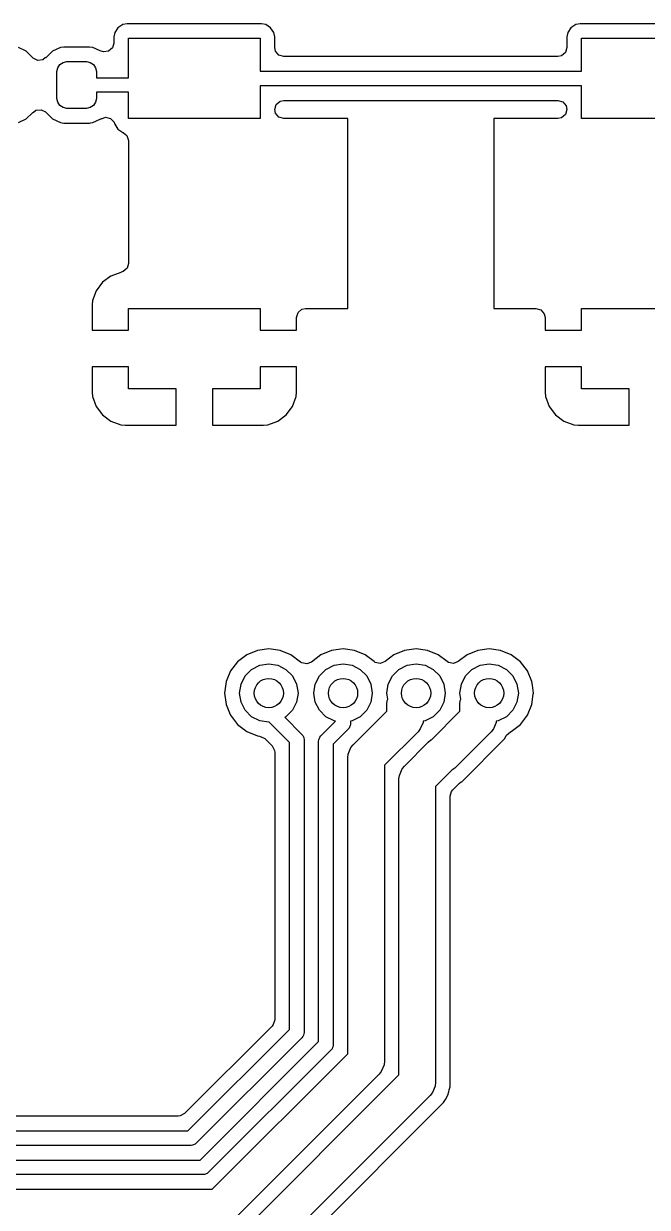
# Model space of a CAD drawing. Extents: x 51 to 261, y -150 to -32.
# Drawn here: x 128.47 to 137.01, y -116.52 to -100.3 of the extents above; entities that cross this region are included whole.
import ezdxf

# ---------------------------------------------------------------- set-up
doc = ezdxf.new("R2010")
doc.units = 0
doc.layers.add('BLACK', color=7, linetype='CONTINUOUS')

msp = doc.modelspace()

# ---------------------------------------------------------------- linework, layer by layer
at = {"layer": 'BLACK', "linetype": 'CONTINUOUS'}
for p, q in [((129.761936, -100.359013), (129.717621, -100.425335)), ((129.828258, -100.314698), (129.761936, -100.359013)), ((129.828259, -100.314697), (129.828258, -100.314698)), ((129.886736, -100.303066), (129.828259, -100.314697)), ((129.886741, -100.303066), (129.886736, -100.303066)), ((131.726237, -100.303066), (129.886741, -100.303066)), ((131.726241, -100.303066), (131.726237, -100.303066)), ((131.784718, -100.314697), (131.726241, -100.303066)), ((131.784719, -100.314698), (131.784718, -100.314697)), ((131.851041, -100.359013), (131.784719, -100.314698)), ((131.895356, -100.425335), (131.851041, -100.359013)), ((135.961936, -100.359013), (135.917621, -100.425335)), ((136.028258, -100.314698), (135.961936, -100.359013)), ((136.028259, -100.314697), (136.028258, -100.314698)), ((136.086736, -100.303066), (136.028259, -100.314697)), ((136.086741, -100.303066), (136.086736, -100.303066)), ((137.926237, -100.303066), (136.086741, -100.303066)), ((129.71762, -100.425336), (129.705989, -100.483813)), ((129.705989, -100.483813), (129.705989, -100.568374)), ((129.717621, -100.425335), (129.71762, -100.425336)), ((129.906489, -101.043566), (129.906489, -100.503566)), ((129.906489, -100.503566), (131.706489, -100.503566)), ((131.706489, -100.503566), (131.706489, -100.953566)), ((131.895357, -100.425336), (131.895356, -100.425335)), ((131.906988, -100.483813), (131.895357, -100.425336)), ((131.906989, -100.483815), (131.906988, -100.483813)), ((131.906989, -100.629066), (131.906989, -100.483815)), ((135.91762, -100.425336), (135.905989, -100.483813)), ((135.905989, -100.483813), (135.905989, -100.629066)), ((135.917621, -100.425335), (135.91762, -100.425336)), ((136.106489, -100.953566), (136.106489, -100.503566)), ((136.106489, -100.503566), (137.906489, -100.503566)), ((128.496222, -100.674525), (128.399662, -100.629498)), ((128.506893, -100.679501), (128.496222, -100.674525)), ((128.598225, -100.770833), (128.506893, -100.679501)), ((128.866084, -100.679501), (128.774753, -100.770833)), ((128.973317, -100.629497), (128.866084, -100.679501)), ((129.022172, -100.623066), (128.973317, -100.629497)), ((129.022173, -100.623066), (129.022172, -100.623066)), ((129.370805, -100.623066), (129.022173, -100.623066)), ((129.370806, -100.623066), (129.370805, -100.623066)), ((129.419661, -100.629497), (129.370806, -100.623066)), ((129.419662, -100.629498), (129.41966, -100.629497)), ((129.41966, -100.629497), (129.419661, -100.629497)), ((129.516222, -100.674525), (129.419662, -100.629498)), ((129.529584, -100.680756), (129.516222, -100.674525)), ((129.564342, -100.691112), (129.529584, -100.680756)), ((129.6335, -100.681168), (129.564342, -100.691112)), ((129.686304, -100.635413), (129.6335, -100.681168)), ((129.705989, -100.568374), (129.686304, -100.635413)), ((131.918195, -100.680577), (131.906989, -100.629066)), ((131.96395, -100.733381), (131.918195, -100.680577)), ((135.886304, -100.696105), (135.8335, -100.74186)), ((135.905989, -100.629066), (135.886304, -100.696105)), ((128.59839, -100.770667), (128.598225, -100.770833)), ((128.601603, -100.774374), (128.59839, -100.770667)), ((128.663947, -100.805918), (128.601603, -100.774374)), ((128.733447, -100.798749), (128.663947, -100.805918)), ((128.771929, -100.768009), (128.733447, -100.798749)), ((128.774753, -100.770833), (128.771929, -100.768009)), ((128.96603, -100.863107), (129.009827, -100.833842)), ((129.009827, -100.833842), (129.061489, -100.823566)), ((129.061489, -100.823566), (129.331489, -100.823566)), ((129.331489, -100.823566), (129.383151, -100.833842)), ((129.383151, -100.833842), (129.426948, -100.863107)), ((132.030989, -100.753066), (131.96395, -100.733381)), ((135.781989, -100.753066), (132.030989, -100.753066)), ((135.8335, -100.74186), (135.781989, -100.753066)), ((128.926489, -100.958566), (128.936765, -100.906904)), ((128.926489, -101.328566), (128.926489, -100.958566)), ((128.936765, -100.906904), (128.96603, -100.863107)), ((129.426948, -100.863107), (129.456213, -100.906904)), ((129.456213, -100.906904), (129.466489, -100.958566)), ((129.466489, -100.958566), (129.466489, -101.043566)), ((131.706489, -100.953566), (136.106489, -100.953566)), ((129.466489, -101.043566), (129.906489, -101.043566)), ((136.106489, -101.153566), (131.706489, -101.153566)), ((131.706489, -101.153566), (131.706489, -101.603566)), ((136.106489, -101.603566), (136.106489, -101.153566)), ((128.936765, -101.380228), (128.926489, -101.328566)), ((129.466489, -101.328566), (129.456213, -101.380228)), ((129.906489, -101.243566), (129.466489, -101.243566)), ((129.466489, -101.243566), (129.466489, -101.328566)), ((129.906489, -101.603566), (129.906489, -101.243566)), ((128.601053, -101.519127), (128.639466, -101.488409)), ((128.639466, -101.488409), (128.708963, -101.481201)), ((128.708963, -101.481201), (128.771324, -101.512709)), ((128.96603, -101.424025), (128.936765, -101.380228)), ((129.009827, -101.45329), (128.96603, -101.424025)), ((129.061489, -101.463566), (129.009827, -101.45329)), ((129.331489, -101.463566), (129.061489, -101.463566)), ((129.383151, -101.45329), (129.331489, -101.463566)), ((129.426948, -101.424025), (129.383151, -101.45329)), ((129.456213, -101.380228), (129.426948, -101.424025)), ((131.906989, -101.478066), (131.926674, -101.411027)), ((131.906989, -101.479566), (131.906989, -101.478066)), ((131.918195, -101.531077), (131.906989, -101.479566)), ((131.926674, -101.411027), (131.979478, -101.365272)), ((131.979478, -101.365272), (132.030989, -101.354066)), ((132.030989, -101.354066), (135.781989, -101.354066)), ((135.781989, -101.354066), (135.849028, -101.373751)), ((135.849028, -101.373751), (135.894783, -101.426555)), ((135.905989, -101.479566), (135.886304, -101.546605)), ((135.894783, -101.426555), (135.905989, -101.478066)), ((135.905989, -101.478066), (135.905989, -101.479566)), ((128.399662, -101.657634), (128.506893, -101.607631)), ((128.506893, -101.607631), (128.590554, -101.52397)), ((128.590554, -101.523969), (128.598225, -101.516299)), ((128.590554, -101.52397), (128.590554, -101.523969)), ((128.598225, -101.516299), (128.601053, -101.519127)), ((128.771324, -101.512709), (128.774582, -101.516469)), ((128.774582, -101.516469), (128.774753, -101.516299)), ((128.774753, -101.516299), (128.782424, -101.52397)), ((128.782424, -101.52397), (128.866085, -101.607631)), ((128.866085, -101.607631), (128.973316, -101.657634)), ((128.973316, -101.657634), (129.022172, -101.664066)), ((129.022172, -101.664066), (129.022173, -101.664066)), ((129.022173, -101.664066), (129.370806, -101.664066)), ((129.370806, -101.664066), (129.38709, -101.661922)), ((129.38709, -101.661922), (129.419662, -101.657634)), ((129.419662, -101.657634), (129.526893, -101.607631)), ((129.526893, -101.60763), (129.536725, -101.603046)), ((129.526893, -101.607631), (129.526893, -101.60763)), ((129.536725, -101.603046), (129.537412, -101.604521)), ((129.537412, -101.604521), (129.591884, -101.586146)), ((129.591884, -101.586146), (129.659653, -101.603151)), ((129.659653, -101.603151), (129.70747, -101.654094)), ((129.70747, -101.654094), (129.714069, -101.673222)), ((129.714069, -101.673222), (129.717621, -101.681796)), ((131.706489, -101.603566), (129.906489, -101.603566)), ((131.96395, -101.583881), (131.918195, -101.531077)), ((132.030989, -101.603566), (131.96395, -101.583881)), ((132.906489, -101.603566), (132.030989, -101.603566)), ((132.906489, -104.203566), (132.906489, -101.603566)), ((135.781989, -101.603566), (134.906489, -101.603566)), ((134.906489, -101.603566), (134.906489, -104.203566)), ((135.8335, -101.59236), (135.781989, -101.603566)), ((135.886304, -101.546605), (135.8335, -101.59236)), ((137.906489, -101.603566), (136.106489, -101.603566)), ((129.717621, -101.681796), (129.761936, -101.748118)), ((129.761936, -101.748118), (129.828253, -101.79243)), ((129.828253, -101.79243), (129.828254, -101.79243)), ((129.828254, -101.79243), (129.828258, -101.792433)), ((129.828258, -101.792433), (129.828262, -101.792433)), ((129.828262, -101.792433), (129.829938, -101.793128)), ((129.829938, -101.793128), (129.833046, -101.795633)), ((129.833046, -101.795633), (129.838412, -101.799218)), ((129.838412, -101.799218), (129.838091, -101.799697)), ((129.838091, -101.799697), (129.884343, -101.836967)), ((129.884343, -101.836967), (129.90641, -101.903261)), ((129.90641, -101.903261), (129.906489, -101.907691)), ((129.906489, -101.907691), (129.906489, -103.587041)), ((129.906489, -103.587041), (129.886804, -103.65408)), ((129.664395, -103.760215), (129.549301, -103.846375)), ((129.664402, -103.760211), (129.664395, -103.760215)), ((129.799109, -103.709969), (129.664402, -103.760211)), ((129.806657, -103.708186), (129.799109, -103.709969)), ((129.834, -103.699835), (129.806468, -103.707388)), ((129.806468, -103.707388), (129.806657, -103.708186)), ((129.886804, -103.65408), (129.834, -103.699835)), ((129.549298, -103.846378), (129.463138, -103.961472)), ((129.549301, -103.846375), (129.549298, -103.846378)), ((129.41289, -104.096193), (129.406489, -104.155721)), ((129.412892, -104.096186), (129.41289, -104.096193)), ((129.463134, -103.961479), (129.412892, -104.096186)), ((129.463138, -103.961472), (129.463134, -103.961479)), ((129.406489, -104.155721), (129.406489, -104.503566)), ((129.906489, -104.503566), (129.906489, -104.203566)), ((129.906489, -104.203566), (131.706489, -104.203566)), ((131.706489, -104.203566), (131.706489, -104.503566)), ((132.206489, -104.327566), (132.226174, -104.260527)), ((132.226174, -104.260527), (132.278978, -104.214772)), ((132.278978, -104.214772), (132.330489, -104.203566)), ((132.330489, -104.203566), (132.906489, -104.203566)), ((134.906489, -104.203566), (135.482489, -104.203566)), ((135.482489, -104.203566), (135.549528, -104.223251)), ((135.549528, -104.223251), (135.595283, -104.276055)), ((136.106489, -104.503566), (136.106489, -104.203566)), ((136.106489, -104.203566), (137.906489, -104.203566)), ((132.206489, -104.503566), (132.206489, -104.327566)), ((135.595283, -104.276055), (135.606489, -104.327566)), ((135.606489, -104.327566), (135.606489, -104.503566)), ((129.406489, -104.503566), (129.906489, -104.503566)), ((131.706489, -104.503566), (132.206489, -104.503566)), ((135.606489, -104.503566), (136.106489, -104.503566)), ((129.906489, -105.003566), (129.406489, -105.003566)), ((129.406489, -105.003566), (129.406489, -105.35141)), ((129.906489, -105.303566), (129.906489, -105.003566)), ((132.206489, -105.003566), (131.706489, -105.003566)), ((131.706489, -105.003566), (131.706489, -105.303566)), ((132.206489, -105.351393), (132.206489, -105.003566)), ((136.106489, -105.003566), (135.606489, -105.003566)), ((135.606489, -105.003566), (135.606489, -105.35141)), ((136.106489, -105.303566), (136.106489, -105.003566)), ((129.406489, -105.35141), (129.41289, -105.410938)), ((130.556489, -105.303566), (129.906489, -105.303566)), ((130.556489, -105.803566), (130.556489, -105.303566)), ((131.706489, -105.303566), (131.056489, -105.303566)), ((131.056489, -105.303566), (131.056489, -105.803566)), ((132.200087, -105.410938), (132.206488, -105.35141)), ((132.206488, -105.35141), (132.206489, -105.351393)), ((135.606489, -105.35141), (135.61289, -105.410938)), ((136.756489, -105.303566), (136.106489, -105.303566)), ((136.756489, -105.803566), (136.756489, -105.303566)), ((129.41289, -105.410938), (129.412892, -105.410945)), ((129.412892, -105.410945), (129.463134, -105.545652)), ((129.463134, -105.545652), (129.463138, -105.545659)), ((129.463138, -105.545659), (129.549298, -105.660753)), ((132.063679, -105.660753), (132.149839, -105.545659)), ((132.149839, -105.545659), (132.149843, -105.545652)), ((132.149843, -105.545652), (132.200085, -105.410945)), ((132.200085, -105.410945), (132.200087, -105.410938)), ((135.61289, -105.410938), (135.612892, -105.410945)), ((135.612892, -105.410945), (135.663134, -105.545652)), ((135.663134, -105.545652), (135.663138, -105.545659)), ((135.663138, -105.545659), (135.749298, -105.660753)), ((129.549298, -105.660753), (129.549301, -105.660756)), ((129.549301, -105.660756), (129.664395, -105.746916)), ((131.948582, -105.746916), (132.063676, -105.660756)), ((132.063676, -105.660756), (132.063679, -105.660753)), ((135.749298, -105.660753), (135.749301, -105.660756)), ((135.749301, -105.660756), (135.864395, -105.746916)), ((129.664395, -105.746916), (129.664402, -105.74692)), ((129.664402, -105.74692), (129.799109, -105.797162)), ((129.799109, -105.797162), (129.799116, -105.797164)), ((129.799116, -105.797164), (129.858644, -105.803565)), ((129.858644, -105.803565), (129.858661, -105.803566)), ((129.858661, -105.803566), (130.556489, -105.803566)), ((131.056489, -105.803566), (131.754317, -105.803566)), ((131.754317, -105.803566), (131.754333, -105.803565)), ((131.754333, -105.803565), (131.813861, -105.797164)), ((131.813861, -105.797164), (131.813868, -105.797162)), ((131.813868, -105.797162), (131.948575, -105.74692)), ((131.948575, -105.74692), (131.948582, -105.746916)), ((135.864395, -105.746916), (135.864402, -105.74692)), ((135.864402, -105.74692), (135.999109, -105.797162)), ((135.999109, -105.797162), (135.999116, -105.797164)), ((135.999116, -105.797164), (136.058644, -105.803565)), ((136.058644, -105.803565), (136.058661, -105.803566)), ((136.058661, -105.803566), (136.756489, -105.803566)), ((131.52316, -108.949463), (131.397718, -109.045718)), ((131.669237, -108.888956), (131.52316, -108.949463)), ((131.669239, -108.888955), (131.669237, -108.888956)), ((131.825999, -108.868318), (131.669239, -108.888955)), ((131.826001, -108.868318), (131.825999, -108.868318)), ((131.98276, -108.888955), (131.826001, -108.868318)), ((131.982762, -108.888956), (131.98276, -108.888955)), ((132.128842, -108.949464), (131.982762, -108.888956)), ((132.258514, -109.048965), (132.128842, -108.949464)), ((132.539157, -108.949464), (132.409486, -109.048965)), ((132.685237, -108.888956), (132.539157, -108.949464)), ((132.685239, -108.888955), (132.685237, -108.888956)), ((132.841999, -108.868318), (132.685239, -108.888955)), ((132.842001, -108.868318), (132.841999, -108.868318)), ((132.99876, -108.888955), (132.842001, -108.868318)), ((132.998762, -108.888956), (132.99876, -108.888955)), ((133.144148, -108.949177), (132.998762, -108.888956)), ((133.144841, -108.949464), (133.144148, -108.949177)), ((133.266524, -109.042834), (133.144841, -108.949464)), ((133.53916, -108.949464), (133.417487, -109.042828)), ((133.68524, -108.888956), (133.53916, -108.949464)), ((133.685242, -108.888955), (133.68524, -108.888956)), ((133.842002, -108.868318), (133.685242, -108.888955)), ((133.842004, -108.868318), (133.842002, -108.868318)), ((133.998763, -108.888955), (133.842004, -108.868318)), ((133.998765, -108.888956), (133.998763, -108.888955)), ((134.144151, -108.949177), (133.998765, -108.888956)), ((134.144844, -108.949464), (134.144151, -108.949177)), ((134.266527, -109.042834), (134.144844, -108.949464)), ((134.539163, -108.949464), (134.41749, -109.042828)), ((134.685243, -108.888956), (134.539163, -108.949464)), ((134.685245, -108.888955), (134.685243, -108.888956)), ((134.842005, -108.868318), (134.685245, -108.888955)), ((134.842007, -108.868318), (134.842005, -108.868318)), ((134.998766, -108.888955), (134.842007, -108.868318)), ((134.998768, -108.888956), (134.998766, -108.888955)), ((135.144154, -108.949177), (134.998768, -108.888956)), ((135.144847, -108.949464), (135.144154, -108.949177)), ((135.270288, -109.045718), (135.144847, -108.949464)), ((131.397718, -109.045718), (131.301463, -109.17116)), ((131.590886, -109.150393), (131.702393, -109.093577)), ((131.702393, -109.093577), (131.826, -109.074)), ((131.826, -109.074), (131.949607, -109.093577)), ((131.949607, -109.093577), (132.061114, -109.150393)), ((132.275872, -109.060121), (132.258514, -109.048965)), ((132.344317, -109.074159), (132.275872, -109.060121)), ((132.409486, -109.048965), (132.344317, -109.074159)), ((132.606886, -109.150393), (132.718393, -109.093577)), ((132.718393, -109.093577), (132.842, -109.074)), ((132.842, -109.074), (132.965607, -109.093577)), ((132.965607, -109.093577), (133.077114, -109.150393)), ((133.283873, -109.053984), (133.266524, -109.042834)), ((133.352318, -109.068022), (133.283873, -109.053984)), ((133.417487, -109.042828), (133.352318, -109.068022)), ((133.606889, -109.150393), (133.718396, -109.093577)), ((133.718396, -109.093577), (133.842003, -109.074)), ((133.842003, -109.074), (133.96561, -109.093577)), ((133.96561, -109.093577), (134.077117, -109.150393)), ((134.283876, -109.053984), (134.266527, -109.042834)), ((134.352321, -109.068022), (134.283876, -109.053984)), ((134.41749, -109.042828), (134.352321, -109.068022)), ((134.606892, -109.150393), (134.718399, -109.093577)), ((134.718399, -109.093577), (134.842006, -109.074)), ((134.842006, -109.074), (134.965613, -109.093577)), ((134.965613, -109.093577), (135.07712, -109.150393)), ((135.366542, -109.171159), (135.270288, -109.045718)), ((131.301463, -109.17116), (131.240956, -109.317237)), ((131.445577, -109.350393), (131.502393, -109.238886)), ((131.502393, -109.238886), (131.590886, -109.150393)), ((132.061114, -109.150393), (132.149607, -109.238886)), ((132.149607, -109.238886), (132.206423, -109.350393)), ((132.461577, -109.350393), (132.518393, -109.238886)), ((132.518393, -109.238886), (132.606886, -109.150393)), ((133.077114, -109.150393), (133.165607, -109.238886)), ((133.165607, -109.238886), (133.222423, -109.350393)), ((133.46158, -109.350393), (133.518396, -109.238886)), ((133.518396, -109.238886), (133.606889, -109.150393)), ((134.077117, -109.150393), (134.16561, -109.238886)), ((134.16561, -109.238886), (134.222426, -109.350393)), ((134.461583, -109.350393), (134.518399, -109.238886)), ((134.518399, -109.238886), (134.606892, -109.150393)), ((135.07712, -109.150393), (135.165613, -109.238886)), ((135.165613, -109.238886), (135.222429, -109.350393)), ((135.42705, -109.317238), (135.366542, -109.171159)), ((131.240955, -109.317239), (131.220318, -109.473998)), ((131.240956, -109.317237), (131.240955, -109.317239)), ((131.426, -109.474), (131.445577, -109.350393)), ((132.206423, -109.350393), (132.226, -109.474)), ((132.442, -109.474), (132.461577, -109.350393)), ((133.222423, -109.350393), (133.242, -109.474)), ((133.442003, -109.474), (133.46158, -109.350393)), ((134.222426, -109.350393), (134.242003, -109.474)), ((134.442006, -109.474), (134.461583, -109.350393)), ((135.222429, -109.350393), (135.242006, -109.474)), ((135.433125, -109.36338), (135.42705, -109.317238)), ((135.447688, -109.473998), (135.433125, -109.36338)), ((131.220318, -109.473998), (131.220318, -109.474001)), ((131.220318, -109.474001), (131.240955, -109.63076)), ((131.445577, -109.597607), (131.426, -109.474)), ((131.502393, -109.709114), (131.445577, -109.597607)), ((132.206423, -109.597607), (132.149607, -109.709114)), ((132.226, -109.474), (132.206423, -109.597607)), ((132.461577, -109.597607), (132.442, -109.474)), ((132.518393, -109.709114), (132.461577, -109.597607)), ((133.222423, -109.597607), (133.165607, -109.709114)), ((133.242, -109.474), (133.222423, -109.597607)), ((133.442, -109.624003), (133.446804, -109.57523)), ((133.454929, -109.555614), (133.442003, -109.474)), ((133.446804, -109.57523), (133.454929, -109.555614)), ((134.222426, -109.597607), (134.16561, -109.709114)), ((134.242003, -109.474), (134.222426, -109.597607)), ((134.442003, -109.624003), (134.446807, -109.57523)), ((134.454932, -109.555614), (134.442006, -109.474)), ((134.446807, -109.57523), (134.454932, -109.555614)), ((135.222429, -109.597607), (135.165613, -109.709114)), ((135.242006, -109.474), (135.222429, -109.597607)), ((135.42705, -109.630762), (135.445973, -109.48703)), ((135.445973, -109.48703), (135.447688, -109.474001)), ((135.447688, -109.474001), (135.447688, -109.473998)), ((131.240955, -109.63076), (131.240956, -109.630762)), ((131.240956, -109.630762), (131.297726, -109.767818)), ((131.297726, -109.767818), (131.301464, -109.776841)), ((131.301464, -109.776841), (131.397718, -109.902282)), ((131.590886, -109.797607), (131.502393, -109.709114)), ((132.149607, -109.709114), (132.061114, -109.797607)), ((132.606886, -109.797607), (132.518393, -109.709114)), ((132.981223, -110.183305), (133.442, -109.722528)), ((133.165607, -109.709114), (133.077114, -109.797607)), ((133.442, -109.722528), (133.442, -109.624003)), ((134.050703, -110.113827), (134.442003, -109.722528)), ((134.16561, -109.709114), (134.077117, -109.797607)), ((134.442003, -109.722528), (134.442003, -109.624003)), ((135.165613, -109.709114), (135.07712, -109.797607)), ((135.270288, -109.902282), (135.366542, -109.776841)), ((135.366542, -109.776841), (135.42705, -109.630762)), ((131.397718, -109.902282), (131.523159, -109.998536)), ((131.702393, -109.854423), (131.590886, -109.797607)), ((131.826, -109.874), (131.702393, -109.854423)), ((131.829952, -109.873374), (131.826, -109.874)), ((132.108, -110.151421), (131.829952, -109.873374)), ((132.061114, -109.797607), (132.045158, -109.805736)), ((132.045158, -109.805736), (132.278711, -110.03929)), ((132.537289, -110.061554), (132.740861, -109.857981)), ((132.718393, -109.854423), (132.606886, -109.797607)), ((132.740861, -109.857981), (132.718393, -109.854423)), ((132.940079, -109.917774), (132.925147, -109.953822)), ((132.942, -109.898265), (132.940079, -109.917774)), ((132.965607, -109.854423), (132.942, -109.858161)), ((132.942, -109.858161), (132.942, -109.898265)), ((133.077114, -109.797607), (132.965607, -109.854423)), ((133.937196, -109.874855), (133.899867, -109.964975)), ((133.93879, -109.85867), (133.937196, -109.874855)), ((133.96561, -109.854423), (133.93879, -109.85867)), ((134.077117, -109.797607), (133.96561, -109.854423)), ((134.937199, -109.874855), (134.89987, -109.964975)), ((134.938793, -109.85867), (134.937199, -109.874855)), ((134.965613, -109.854423), (134.938793, -109.85867)), ((135.07712, -109.797607), (134.965613, -109.854423)), ((135.144847, -109.998536), (135.270288, -109.902282)), ((131.523159, -109.998536), (131.669238, -110.059044)), ((131.669238, -110.059044), (131.699868, -110.063076)), ((131.699868, -110.063076), (131.76376, -110.091339)), ((131.76376, -110.091339), (131.771362, -110.098333)), ((131.771362, -110.098333), (131.871181, -110.198152)), ((132.278711, -110.03929), (132.291148, -110.054443)), ((132.291148, -110.054443), (132.303373, -110.083959)), ((132.303373, -110.083959), (132.306079, -110.090491)), ((132.306079, -110.090491), (132.308, -110.11)), ((132.509921, -110.112756), (132.524853, -110.076708)), ((132.524853, -110.076708), (132.537289, -110.061554)), ((132.912711, -109.968976), (132.708, -110.173687)), ((132.925147, -109.953822), (132.912711, -109.968976)), ((133.868777, -110.002859), (133.408, -110.463636)), ((133.899862, -109.964979), (133.868777, -110.002859)), ((133.899867, -109.964975), (133.899862, -109.964979)), ((134.868779, -110.002859), (134.370862, -110.500777)), ((134.470699, -110.684489), (135.052492, -110.102696)), ((134.899865, -109.964979), (134.868779, -110.002859)), ((134.89987, -109.964975), (134.899865, -109.964979)), ((135.052492, -110.102696), (135.076951, -110.060331)), ((135.076951, -110.060331), (135.081456, -110.052529)), ((135.081456, -110.052529), (135.132022, -110.004314)), ((135.132022, -110.004314), (135.141389, -109.999967)), ((135.141389, -109.999967), (135.144847, -109.998536)), ((131.871181, -110.198152), (131.904666, -110.259475)), ((131.904666, -110.259475), (131.9075, -110.285833)), ((132.108, -114.083124), (132.108, -110.151421)), ((132.308, -110.11), (132.308, -114.124546)), ((132.508, -110.132265), (132.509921, -110.112756)), ((132.508, -114.24881), (132.508, -110.132265)), ((132.708, -110.173687), (132.708, -114.290232)), ((132.912804, -110.311309), (132.950133, -110.221189)), ((132.950133, -110.221189), (132.950137, -110.221184)), ((132.950137, -110.221184), (132.981223, -110.183305)), ((133.681223, -110.473255), (134.007255, -110.147223)), ((134.007255, -110.147223), (134.04514, -110.116132)), ((134.04514, -110.116132), (134.050703, -110.113827)), ((131.9075, -110.285833), (131.9075, -113.948713)), ((132.908, -110.360082), (132.912804, -110.311309)), ((132.908, -114.414496), (132.908, -110.360082)), ((133.408, -110.463636), (133.408, -114.51805)), ((133.612804, -110.601259), (133.650133, -110.511139)), ((133.650133, -110.511139), (133.650137, -110.511134)), ((133.650137, -110.511134), (133.681223, -110.473255)), ((134.327414, -110.534171), (134.108, -110.753586)), ((134.332978, -110.531867), (134.327414, -110.534171)), ((134.332982, -110.531862), (134.332978, -110.531867)), ((134.370862, -110.500777), (134.332982, -110.531862)), ((133.608, -110.650032), (133.612804, -110.601259)), ((133.608, -114.704446), (133.608, -110.650032)), ((134.108, -110.753586), (134.108, -114.808)), ((134.344819, -110.800316), (134.43537, -110.709765)), ((134.43537, -110.709765), (134.461048, -110.69006)), ((134.461048, -110.69006), (134.470699, -110.684489)), ((134.3085, -110.887997), (134.328185, -110.820958)), ((134.3085, -114.867309), (134.3085, -110.887997)), ((134.328185, -110.820958), (134.344819, -110.800316)), ((131.9075, -113.948713), (131.887815, -114.015752)), ((131.871181, -114.036394), (130.673328, -115.234247)), ((130.720058, -115.471066), (132.108, -114.083124)), ((131.887815, -114.015752), (131.871181, -114.036394)), ((132.299921, -114.158921), (132.291147, -114.180104)), ((132.306079, -114.144055), (132.299921, -114.158921)), ((132.308, -114.124546), (132.306079, -114.144055)), ((132.278711, -114.195257), (130.832191, -115.641777)), ((130.885744, -115.871066), (132.508, -114.24881)), ((132.291147, -114.180104), (132.278711, -114.195257)), ((132.706079, -114.309741), (132.697468, -114.330528)), ((132.708, -114.290232), (132.706079, -114.309741)), ((132.678711, -114.360943), (130.997877, -116.041777)), ((131.05143, -116.271066), (132.908, -114.414496)), ((132.691147, -114.34579), (132.678711, -114.360943)), ((132.697468, -114.330528), (132.691147, -114.34579)), ((133.403196, -114.566823), (133.365867, -114.656943)), ((133.408, -114.51805), (133.403196, -114.566823)), ((130.689657, -117.622788), (133.608, -114.704446)), ((133.334776, -114.694827), (131.331761, -116.697843)), ((133.365862, -114.656947), (133.334776, -114.694827)), ((133.365867, -114.656943), (133.365862, -114.656947)), ((134.108, -114.808), (134.103197, -114.856762)), ((134.065868, -114.946892), (134.034777, -114.984776)), ((134.103197, -114.856772), (134.065868, -114.946892)), ((134.103197, -114.856762), (134.103197, -114.856772)), ((134.277799, -114.981887), (134.286798, -114.948302)), ((134.286798, -114.948302), (134.289974, -114.936451)), ((134.289974, -114.936451), (134.296754, -114.911143)), ((134.296754, -114.911143), (134.3085, -114.867309)), ((134.034777, -114.984776), (131.06841, -117.951143)), ((131.393508, -117.909593), (134.21849, -115.084614)), ((134.21849, -115.084614), (134.242687, -115.042703)), ((134.242687, -115.042703), (134.277796, -114.981893)), ((134.277796, -114.981891), (134.277799, -114.981887)), ((134.277796, -114.981893), (134.277796, -114.981891)), ((130.585647, -115.270566), (128.100508, -115.270566)), ((130.612005, -115.267732), (130.585647, -115.270566)), ((130.673328, -115.234247), (130.612005, -115.267732)), ((127.966097, -115.471066), (130.720058, -115.471066)), ((130.76148, -115.671066), (127.924675, -115.671066)), ((130.780989, -115.669145), (130.76148, -115.671066)), ((130.817037, -115.654213), (130.780989, -115.669145)), ((130.832191, -115.641777), (130.817037, -115.654213)), ((127.800411, -115.871066), (130.885744, -115.871066)), ((130.927166, -116.071066), (127.758989, -116.071066)), ((130.946675, -116.069145), (130.927166, -116.071066)), ((130.982723, -116.054213), (130.946675, -116.069145)), ((130.997877, -116.041777), (130.982723, -116.054213)), ((127.183805, -116.271066), (131.05143, -116.271066))]:
    msp.add_line(p, q, dxfattribs=at)
at = {"layer": 'BLACK'}
for centre in [(131.826, -109.474), (132.842, -109.474), (133.842003, -109.474), (134.842006, -109.474)]:
    msp.add_circle(centre, 0.2, dxfattribs=at)

doc.saveas('drawing.dxf')
